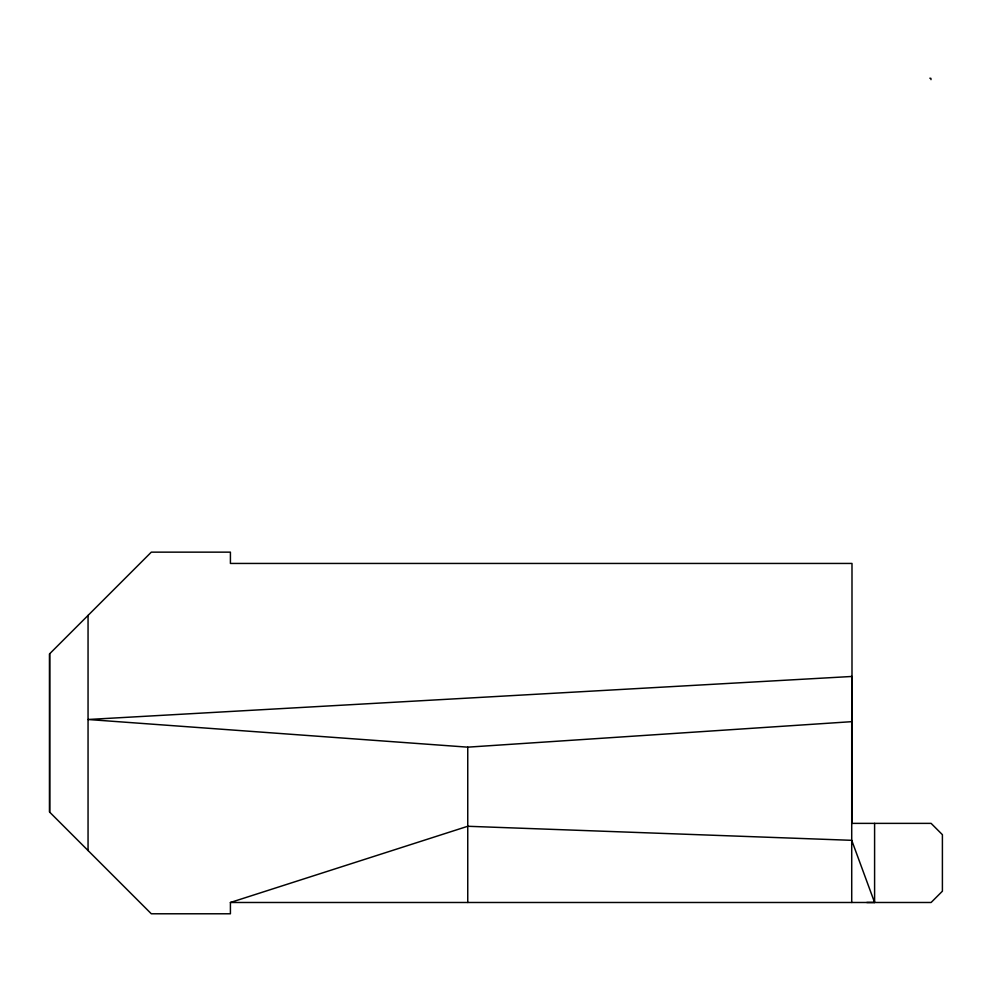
<?xml version="1.0" encoding="UTF-8"?>
<svg xmlns="http://www.w3.org/2000/svg" width="992" height="992" viewBox="0 0 992 992"><rect width="100%" height="100%" fill="white"/><g stroke="black" fill="none" stroke-linecap="round" stroke-linejoin="round"><path stroke-width="1.49" d="M866.785 902.484L874.597 902.484L851.719 840.323L467.753 826.274L230.417 902.484L230.417 913.781L151.317 913.781L49.6 812.076L49.6 653.852L151.317 552.147L230.417 552.147L230.417 563.444L851.992 563.444L851.992 823.372M88.052 850.516L88.052 615.412M851.719 721.668L851.992 676.457L88.052 719.498L467.753 747.162L851.719 721.668L851.719 902.484M851.719 823.372L931.104 823.372L942.4 834.681L942.4 891.188L931.104 902.484L230.417 902.484M929.851 78.219L930.88 78.356L930.992 79.645M874.597 823.372L874.597 902.484M467.753 747.162L467.753 902.484M49.6 653.852L49.6 812.076"/></g></svg>
